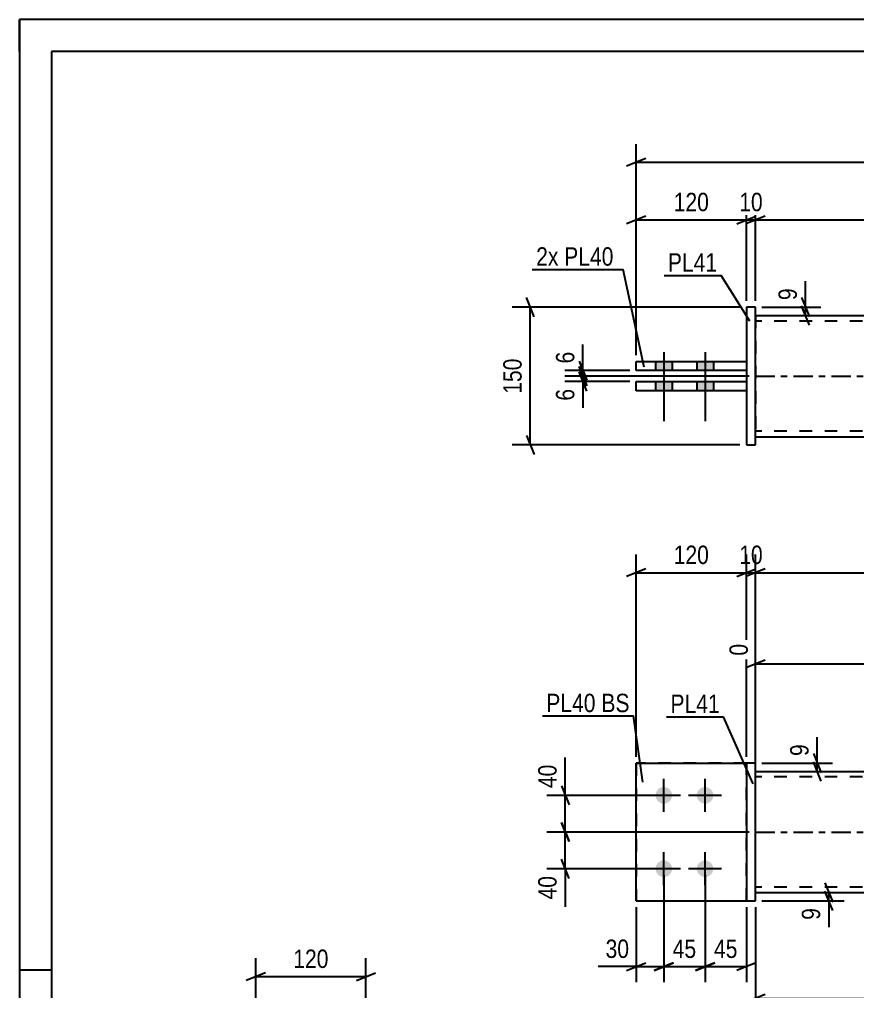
# Model space of a CAD drawing. Header units: millimetres. Extents: x 0 to 420, y 0 to 297.
# Drawn here: x 0 to 130.5, y 145.7 to 297 of the extents above; entities that cross this region are included whole.
import ezdxf

# ---------------------------------------------------------------- set-up
doc = ezdxf.new("R2010")
doc.units = ezdxf.units.MM
doc.linetypes.add('DXK_LINE_DOT2', pattern=[3.9198, 1.9599, -1.9599])
doc.linetypes.add('DXK_LINE_DOT3', pattern=[5.9187, 2.979, -0.9799, 0.9799, -0.9799])
doc.styles.add('Arial Narrow', font='ARIALN.TTF', dxfattribs={"height": 0.2})

# ---------------------------------------------------------------- blocks, each defined once
blk = doc.blocks.new('Unknown-585758062-1128')
at = {"color": 5, "linetype": 'Continuous'}
for p, q in [((420, 297), (0, 297)), ((0, 297), (0, 0)), ((0, 292), (0, 297)), ((415, 292), (5, 292)), ((5, 292), (5, 5)), ((5, 149), (0, 149))]:
    blk.add_line(p, q, dxfattribs=at)
blk = doc.blocks.new('Part-585758062-1947 - 1923')
at = {"color": 2, "linetype": 'Continuous'}
for p, q in [((114.62, 181.22), (113.19, 181.22)), ((113.19, 181.22), (113.19, 159.79)), ((114.62, 159.79), (114.62, 181.22)), ((113.19, 159.79), (114.62, 159.79))]:
    blk.add_line(p, q, dxfattribs=at)
blk = doc.blocks.new('Bolt-585758062-1931 - 1923')
at = {"linetype": 'Continuous'}
for points in [[(100.34, 174.93, -1), (100.34, 177.51, -1)], [(106.76, 174.93, -1), (106.76, 177.51, -1)], [(100.34, 163.51, -1), (100.34, 166.08, -1)], [(106.76, 163.51, -1), (106.76, 166.08, -1)]]:
    blk.add_hatch(color=1, dxfattribs=at).paths.add_polyline_path(points)
at = {"color": 1, "linetype": 'Continuous'}
for p, q in [((100.34, 173.65), (100.34, 178.79)), ((106.76, 173.65), (106.76, 178.79)), ((102.91, 176.22), (97.76, 176.22)), ((109.34, 176.22), (104.19, 176.22)), ((100.34, 162.22), (100.34, 167.36)), ((106.76, 162.22), (106.76, 167.36)), ((102.91, 164.79), (97.76, 164.79)), ((109.34, 164.79), (104.19, 164.79))]:
    blk.add_line(p, q, dxfattribs=at)
blk = doc.blocks.new('Part-585758062-1952 - 1923')
at = {"color": 7, "linetype": 'DXK_LINE_DOT2'}
for p, q in [((113.19, 181.22), (96.05, 181.22)), ((96.05, 181.22), (96.05, 159.79)), ((113.19, 159.79), (113.19, 181.22)), ((96.05, 159.79), (113.19, 159.79))]:
    blk.add_line(p, q, dxfattribs=at)
blk = doc.blocks.new('Part-585758062-1957 - 1923')
at = {"color": 2, "linetype": 'Continuous'}
for p, q in [((96.05, 159.79), (96.05, 181.22)), ((96.05, 181.22), (113.19, 181.22)), ((96.05, 159.79), (113.19, 159.79))]:
    blk.add_line(p, q, dxfattribs=at)
at = {"color": 7, "linetype": 'DXK_LINE_DOT2'}
blk.add_line((113.19, 159.79), (113.19, 181.22), dxfattribs=at)
blk = doc.blocks.new('Part-585758062-1972 - 1923')
at = {"linetype": 'Continuous'}
blk.add_hatch(color=2, dxfattribs=at).paths.add_polyline_path([(188.84, 161.08), (188.04, 162.48), (189.64, 162.48)])
at = {"color": 2, "linetype": 'Continuous'}
for p, q in [((114.62, 179.93), (213.58, 179.93)), ((188.84, 161.08), (188.04, 162.48)), ((188.04, 162.48), (189.64, 162.48)), ((189.64, 162.48), (188.84, 161.08)), ((114.62, 161.08), (213.58, 161.08))]:
    blk.add_line(p, q, dxfattribs=at)
at = {"color": 7, "linetype": 'DXK_LINE_DOT2'}
for p, q in [((114.62, 161.08), (114.62, 179.93)), ((213.58, 179.08), (114.62, 179.08)), ((213.58, 179.93), (213.58, 161.08)), ((213.58, 161.93), (114.62, 161.93))]:
    blk.add_line(p, q, dxfattribs=at)
at = {"color": 7, "linetype": 'DXK_LINE_DOT3'}
blk.add_line((114.62, 170.51), (213.58, 170.51), dxfattribs=at)
at = {"color": 2, "linetype": 'Continuous'}
blk.add_circle((188.84, 161.98), 1, dxfattribs=at)
blk = doc.blocks.new('Part-585758062-2289 - 2283')
at = {"color": 2, "linetype": 'Continuous'}
for p, q in [((96.05, 240.62), (113.19, 240.62)), ((96.05, 239.19), (96.05, 240.62)), ((113.19, 240.62), (113.19, 239.19)), ((113.19, 239.19), (96.05, 239.19))]:
    blk.add_line(p, q, dxfattribs=at)
blk = doc.blocks.new('Part-585758062-2304 - 2283')
at = {"linetype": 'Continuous'}
blk.add_hatch(color=2, dxfattribs=at).paths.add_polyline_path([(188.84, 241.47), (188.04, 242.87), (189.64, 242.87)])
at = {"color": 2, "linetype": 'Continuous'}
for p, q in [((114.62, 250.9), (213.58, 250.9)), ((188.84, 241.47), (188.04, 242.87)), ((188.04, 242.87), (189.64, 242.87)), ((189.64, 242.87), (188.84, 241.47)), ((114.62, 232.04), (213.58, 232.04))]:
    blk.add_line(p, q, dxfattribs=at)
at = {"color": 7, "linetype": 'DXK_LINE_DOT2'}
for p, q in [((114.62, 250.9), (114.62, 232.04)), ((213.58, 250.04), (114.62, 250.04)), ((213.58, 250.9), (213.58, 232.04)), ((213.58, 232.9), (114.62, 232.9))]:
    blk.add_line(p, q, dxfattribs=at)
at = {"color": 7, "linetype": 'DXK_LINE_DOT3'}
blk.add_line((114.62, 241.47), (213.58, 241.47), dxfattribs=at)
at = {"color": 2, "linetype": 'Continuous'}
blk.add_circle((188.84, 242.37), 1, dxfattribs=at)
blk = doc.blocks.new('Part-585758062-2319 - 2283')
at = {"color": 2, "linetype": 'Continuous'}
for p, q in [((96.05, 243.76), (113.19, 243.76)), ((96.05, 242.33), (96.05, 243.76)), ((113.19, 243.76), (113.19, 242.33)), ((113.19, 242.33), (96.05, 242.33))]:
    blk.add_line(p, q, dxfattribs=at)
blk = doc.blocks.new('Part-585758062-2324 - 2283')
at = {"color": 2, "linetype": 'Continuous'}
for p, q in [((114.62, 252.19), (113.19, 252.19)), ((113.19, 252.19), (113.19, 230.76)), ((114.62, 230.76), (114.62, 252.19)), ((113.19, 230.76), (114.62, 230.76))]:
    blk.add_line(p, q, dxfattribs=at)
blk = doc.blocks.new('Bolt-585758062-2325 - 2283')
at = {"linetype": 'Continuous'}
for points in [[(99.05, 242.33), (101.62, 242.33), (101.62, 243.76), (99.05, 243.76)], [(99.05, 242.33), (101.62, 242.33), (101.62, 243.76), (99.05, 243.76)], [(105.48, 242.33), (108.05, 242.33), (108.05, 243.76), (105.48, 243.76)], [(105.48, 242.33), (108.05, 242.33), (108.05, 243.76), (105.48, 243.76)], [(99.05, 239.19), (101.62, 239.19), (101.62, 240.62), (99.05, 240.62)], [(99.05, 239.19), (101.62, 239.19), (101.62, 240.62), (99.05, 240.62)], [(105.48, 239.19), (108.05, 239.19), (108.05, 240.62), (105.48, 240.62)], [(105.48, 239.19), (108.05, 239.19), (108.05, 240.62), (105.48, 240.62)]]:
    blk.add_hatch(color=1, dxfattribs=at).paths.add_polyline_path(points)
at = {"color": 1, "linetype": 'Continuous'}
for p, q in [((100.34, 245.19), (100.34, 234.47)), ((100.34, 245.19), (100.34, 234.47)), ((106.76, 245.19), (106.76, 234.47)), ((106.76, 245.19), (106.76, 234.47)), ((99.05, 243.76), (99.05, 242.33)), ((99.05, 243.76), (99.05, 242.33)), ((101.62, 243.76), (101.62, 242.33)), ((101.62, 243.76), (101.62, 242.33)), ((105.48, 243.76), (105.48, 242.33)), ((105.48, 243.76), (105.48, 242.33)), ((108.05, 243.76), (108.05, 242.33)), ((108.05, 243.76), (108.05, 242.33)), ((99.05, 240.62), (99.05, 239.19)), ((99.05, 240.62), (99.05, 239.19)), ((101.62, 240.62), (101.62, 239.19)), ((101.62, 240.62), (101.62, 239.19)), ((105.48, 240.62), (105.48, 239.19)), ((105.48, 240.62), (105.48, 239.19)), ((108.05, 240.62), (108.05, 239.19)), ((108.05, 240.62), (108.05, 239.19))]:
    blk.add_line(p, q, dxfattribs=at)
blk = doc.blocks.new('StraightDimension-585758062-1588 - 1565')
at = {"color": 7, "linetype": 'Continuous'}
for p, q in [((36.81, 131.18), (36.81, 150.85)), ((53.96, 131.18), (53.96, 150.85)), ((38.31, 148.6), (35.31, 147.4)), ((52.46, 147.4), (55.46, 148.6)), ((36.81, 148), (53.96, 148))]:
    blk.add_line(p, q, dxfattribs=at)
at = {"color": 0}
blk.add_wipeout([(48.73, 148.75), (48.73, 152.95), (42.04, 152.95), (42.04, 148.75)], dxfattribs=at)
at = {"color": 3, "style": 'Arial Narrow'}
blk.add_text('120', height=2.863, dxfattribs=at).set_placement((42.64, 149.35))
blk = doc.blocks.new('StraightDimension-585758062-2210 - 1923')
at = {"color": 7, "linetype": 'Continuous'}
for p, q in [((100.34, 163.79), (100.34, 147.16)), ((106.76, 163.79), (106.76, 147.16)), ((98.84, 148.96), (101.84, 150.16)), ((108.26, 150.16), (105.26, 148.96)), ((100.34, 149.56), (106.76, 149.56))]:
    blk.add_line(p, q, dxfattribs=at)
at = {"color": 0}
blk.add_wipeout([(105.98, 150.31), (105.98, 154.51), (101.12, 154.51), (101.12, 150.31)], dxfattribs=at)
at = {"color": 3, "style": 'Arial Narrow'}
blk.add_text('45', height=2.863, dxfattribs=at).set_placement((101.72, 150.91))
blk = doc.blocks.new('StraightDimension-585758062-2217 - 1923')
at = {"color": 7, "linetype": 'Continuous'}
for p, q in [((100.34, 163.79), (100.34, 147.16)), ((96.05, 158.79), (96.05, 147.16)), ((94.55, 148.96), (97.55, 150.16)), ((101.84, 150.16), (98.84, 148.96)), ((96.05, 149.56), (100.34, 149.56))]:
    blk.add_line(p, q, dxfattribs=at)
at = {"color": 0}
blk.add_wipeout([(95.52, 150.31), (95.52, 154.51), (90.67, 154.51), (90.67, 150.31)], dxfattribs=at)
at = {"color": 7, "linetype": 'Continuous'}
blk.add_line((96.05, 149.56), (90.14, 149.56), dxfattribs=at)
blk.add_line((96.05, 149.56), (90.14, 149.56), dxfattribs=at)
at = {"color": 3, "style": 'Arial Narrow'}
blk.add_text('30', height=2.863, dxfattribs=at).set_placement((91.27, 150.91))
blk = doc.blocks.new('StraightDimension-585758062-1996 - 1923')
at = {"color": 7, "linetype": 'Continuous'}
for p, q in [((113.19, 182.22), (113.19, 213.73)), ((114.62, 182.22), (114.62, 213.73)), ((111.69, 210.28), (114.69, 211.48)), ((116.12, 211.48), (113.12, 210.28)), ((113.19, 210.88), (114.62, 210.88))]:
    blk.add_line(p, q, dxfattribs=at)
at = {"color": 0}
blk.add_wipeout([(116.33, 211.63), (116.33, 215.83), (111.48, 215.83), (111.48, 211.63)], dxfattribs=at)
at = {"color": 3, "style": 'Arial Narrow'}
blk.add_text('10', height=2.863, dxfattribs=at).set_placement((112.08, 212.23))
blk = doc.blocks.new('StraightDimension-585758062-2192 - 1923')
at = {"color": 7, "linetype": 'Continuous'}
for p, q in [((114.62, 158.79), (114.62, 141.49)), ((213.58, 158.79), (213.58, 137.84)), ((116.12, 145.22), (113.12, 144.02)), ((114.62, 144.62), (213.58, 144.62)), ((212.08, 144.02), (215.08, 145.22))]:
    blk.add_line(p, q, dxfattribs=at)
at = {"color": 0}
blk.add_wipeout([(167.44, 145.37), (167.44, 149.57), (160.76, 149.57), (160.76, 145.37)], dxfattribs=at)
at = {"color": 0, "linetype": 'Continuous'}
for points in [[(114.02, 143.92), (109.82, 143.92), (109.82, 140.89), (114.02, 140.89)], [(212.98, 143.92), (208.78, 143.92), (208.78, 137.24), (212.98, 137.24)]]:
    blk.add_wipeout(points, dxfattribs=at)
at = {"color": 3, "style": 'Arial Narrow'}
blk.add_text('693', height=2.863, dxfattribs=at).set_placement((161.36, 145.97))
at = {"color": 3, "linetype": 'Continuous', "style": 'Arial Narrow'}
for s, height, p in [('0', 2.86, (113.42, 141.49)), ('693', 2.863, (212.38, 137.84))]:
    blk.add_text(s, height=height, rotation=90.0002, dxfattribs=at).set_placement(p)
blk = doc.blocks.new('StraightDimension-585758062-2147 - 1923')
at = {"color": 7, "linetype": 'Continuous'}
for p, q in [((84.39, 172.01), (85.59, 169.01)), ((113.62, 170.51), (82.14, 170.51)), ((84.99, 164.79), (84.99, 170.51)), ((85.59, 163.29), (84.39, 166.29)), ((99.34, 164.79), (82.14, 164.79))]:
    blk.add_line(p, q, dxfattribs=at)
at = {"color": 0}
blk.add_wipeout([(84.24, 164.27), (80.04, 164.27), (80.04, 159.41), (84.24, 159.41)], dxfattribs=at)
at = {"color": 7, "linetype": 'Continuous'}
blk.add_line((84.99, 164.79), (84.99, 158.88), dxfattribs=at)
blk.add_line((84.99, 164.79), (84.99, 158.88), dxfattribs=at)
at = {"color": 3, "style": 'Arial Narrow'}
blk.add_text('40', height=2.863, rotation=90.0002, dxfattribs=at).set_placement((83.64, 160.01))
blk = doc.blocks.new('StraightDimension-585758062-2197 - 1923')
at = {"color": 7, "linetype": 'Continuous'}
for p, q in [((106.76, 163.79), (106.76, 147.16)), ((113.19, 158.79), (113.19, 147.16)), ((105.26, 148.96), (108.26, 150.16)), ((114.69, 150.16), (111.69, 148.96)), ((106.76, 149.56), (113.19, 149.56))]:
    blk.add_line(p, q, dxfattribs=at)
at = {"color": 0}
blk.add_wipeout([(112.41, 150.31), (112.41, 154.51), (107.55, 154.51), (107.55, 150.31)], dxfattribs=at)
at = {"color": 3, "style": 'Arial Narrow'}
blk.add_text('45', height=2.863, dxfattribs=at).set_placement((108.15, 150.91))
blk = doc.blocks.new('StraightDimension-585758062-2183 - 1923')
at = {"color": 7, "linetype": 'Continuous'}
for p, q in [((125.43, 162.58), (126.63, 159.58)), ((115.62, 161.08), (128.43, 161.08)), ((126.63, 158.29), (125.43, 161.29)), ((126.03, 159.79), (126.03, 161.08)), ((115.62, 159.79), (128.43, 159.79))]:
    blk.add_line(p, q, dxfattribs=at)
at = {"color": 0}
blk.add_wipeout([(125.28, 159.27), (121.08, 159.27), (121.08, 156.24), (125.28, 156.24)], dxfattribs=at)
at = {"color": 7, "linetype": 'Continuous'}
blk.add_line((126.03, 159.79), (126.03, 155.71), dxfattribs=at)
blk.add_line((126.03, 159.79), (126.03, 155.71), dxfattribs=at)
at = {"color": 3, "style": 'Arial Narrow'}
blk.add_text('9', height=2.86, rotation=90.0002, dxfattribs=at).set_placement((124.68, 156.84))
blk = doc.blocks.new('StraightDimension-585758062-1974 - 1923')
at = {"color": 7, "linetype": 'Continuous'}
for p, q in [((96.05, 182.22), (96.05, 213.73)), ((113.19, 182.22), (113.19, 213.73)), ((97.55, 211.48), (94.55, 210.28)), ((96.05, 210.88), (113.19, 210.88)), ((111.69, 210.28), (114.69, 211.48))]:
    blk.add_line(p, q, dxfattribs=at)
at = {"color": 0}
blk.add_wipeout([(107.96, 211.63), (107.96, 215.83), (101.28, 215.83), (101.28, 211.63)], dxfattribs=at)
at = {"color": 3, "style": 'Arial Narrow'}
blk.add_text('120', height=2.863, dxfattribs=at).set_placement((101.88, 212.23))
blk = doc.blocks.new('StraightDimension-585758062-2013 - 1923')
at = {"color": 7, "linetype": 'Continuous'}
for p, q in [((114.62, 182.22), (114.62, 213.73)), ((213.58, 182.22), (213.58, 213.73)), ((116.12, 211.48), (113.12, 210.28)), ((114.62, 210.88), (213.58, 210.88)), ((212.08, 210.28), (215.08, 211.48))]:
    blk.add_line(p, q, dxfattribs=at)
at = {"color": 0}
blk.add_wipeout([(167.44, 211.63), (167.44, 215.83), (160.76, 215.83), (160.76, 211.63)], dxfattribs=at)
at = {"color": 3, "style": 'Arial Narrow'}
blk.add_text('693', height=2.863, dxfattribs=at).set_placement((161.36, 212.23))
blk = doc.blocks.new('StraightDimension-585758062-2160 - 1923')
at = {"color": 7, "linetype": 'Continuous'}
for p, q in [((84.39, 177.72), (85.59, 174.72)), ((99.34, 176.22), (82.14, 176.22)), ((84.99, 170.51), (84.99, 176.22)), ((85.59, 169.01), (84.39, 172.01)), ((113.62, 170.51), (82.14, 170.51))]:
    blk.add_line(p, q, dxfattribs=at)
at = {"color": 0}
blk.add_wipeout([(84.24, 181.6), (80.04, 181.6), (80.04, 176.74), (84.24, 176.74)], dxfattribs=at)
at = {"color": 7, "linetype": 'Continuous'}
blk.add_line((84.99, 176.22), (84.99, 182.13), dxfattribs=at)
blk.add_line((84.99, 176.22), (84.99, 182.13), dxfattribs=at)
at = {"color": 3, "style": 'Arial Narrow'}
blk.add_text('40', height=2.863, rotation=90.0002, dxfattribs=at).set_placement((83.64, 177.34))
blk = doc.blocks.new('StraightDimension-585758062-2174 - 1923')
at = {"color": 7, "linetype": 'Continuous'}
for p, q in [((123.62, 182.72), (124.82, 179.72)), ((115.62, 181.22), (126.62, 181.22)), ((124.82, 178.43), (123.62, 181.43)), ((124.22, 179.93), (124.22, 181.22)), ((115.62, 179.93), (126.62, 179.93))]:
    blk.add_line(p, q, dxfattribs=at)
at = {"color": 0}
blk.add_wipeout([(123.47, 184.77), (119.27, 184.77), (119.27, 181.74), (123.47, 181.74)], dxfattribs=at)
at = {"color": 7, "linetype": 'Continuous'}
blk.add_line((124.22, 181.22), (124.22, 185.3), dxfattribs=at)
blk.add_line((124.22, 181.22), (124.22, 185.3), dxfattribs=at)
at = {"color": 3, "style": 'Arial Narrow'}
blk.add_text('9', height=2.86, rotation=90.0002, dxfattribs=at).set_placement((122.87, 182.34))
blk = doc.blocks.new('StraightDimension-585758062-2228 - 1923')
at = {"color": 7, "linetype": 'Continuous'}
for p, q in [((213.58, 182.22), (213.58, 203.45)), ((114.62, 180.93), (114.62, 199.79)), ((116.12, 197.27), (113.12, 196.07)), ((212.08, 196.07), (215.08, 197.27)), ((114.62, 196.67), (213.58, 196.67))]:
    blk.add_line(p, q, dxfattribs=at)
at = {"color": 0, "linetype": 'Continuous'}
for points in [[(212.98, 204.05), (208.78, 204.05), (208.78, 197.37), (212.98, 197.37)], [(114.02, 200.39), (109.82, 200.39), (109.82, 197.37), (114.02, 197.37)]]:
    blk.add_wipeout(points, dxfattribs=at)
at = {"color": 0}
blk.add_wipeout([(167.44, 197.42), (167.44, 201.62), (160.76, 201.62), (160.76, 197.42)], dxfattribs=at)
at = {"color": 3, "linetype": 'Continuous', "style": 'Arial Narrow'}
for s, height, p in [('693', 2.863, (212.38, 197.97)), ('0', 2.86, (113.42, 197.97))]:
    blk.add_text(s, height=height, rotation=90.0002, dxfattribs=at).set_placement(p)
at = {"color": 3, "style": 'Arial Narrow'}
blk.add_text('693', height=2.863, dxfattribs=at).set_placement((161.36, 198.02))
blk = doc.blocks.new('StraightDimension-585758062-2442 - 2283')
at = {"color": 7, "linetype": 'Continuous'}
for p, q in [((87.15, 242.97), (88.35, 239.97)), ((113.62, 241.47), (84.9, 241.47)), ((95.05, 240.62), (84.9, 240.62)), ((88.35, 239.12), (87.15, 242.12)), ((87.75, 240.62), (87.75, 241.47))]:
    blk.add_line(p, q, dxfattribs=at)
at = {"color": 0}
blk.add_wipeout([(87, 240.09), (82.8, 240.09), (82.8, 237.06), (87, 237.06)], dxfattribs=at)
at = {"color": 7, "linetype": 'Continuous'}
blk.add_line((87.75, 240.62), (87.75, 236.54), dxfattribs=at)
blk.add_line((87.75, 240.62), (87.75, 236.54), dxfattribs=at)
at = {"color": 3, "style": 'Arial Narrow'}
blk.add_text('6', height=2.86, rotation=90.0002, dxfattribs=at).set_placement((86.4, 237.66))
blk = doc.blocks.new('StraightDimension-585758062-2389 - 2283')
at = {"color": 7, "linetype": 'Continuous'}
for p, q in [((114.62, 253.19), (114.62, 268.65)), ((213.58, 253.19), (213.58, 268.65)), ((116.12, 266.4), (113.12, 265.2)), ((212.08, 265.2), (215.08, 266.4)), ((114.62, 265.8), (213.58, 265.8))]:
    blk.add_line(p, q, dxfattribs=at)
at = {"color": 0}
blk.add_wipeout([(167.44, 266.55), (167.44, 270.75), (160.76, 270.75), (160.76, 266.55)], dxfattribs=at)
at = {"color": 3, "style": 'Arial Narrow'}
blk.add_text('693', height=2.863, dxfattribs=at).set_placement((161.36, 267.15))
blk = doc.blocks.new('StraightDimension-585758062-2431 - 2283')
at = {"color": 7, "linetype": 'Continuous'}
for p, q in [((80.15, 250.69), (78.95, 253.69)), ((112.19, 252.19), (76.7, 252.19)), ((79.55, 230.76), (79.55, 252.19)), ((78.95, 232.26), (80.15, 229.26)), ((112.19, 230.76), (76.7, 230.76))]:
    blk.add_line(p, q, dxfattribs=at)
at = {"color": 0}
blk.add_wipeout([(78.8, 244.81), (74.6, 244.81), (74.6, 238.13), (78.8, 238.13)], dxfattribs=at)
at = {"color": 3, "style": 'Arial Narrow'}
blk.add_text('150', height=2.863, rotation=90.0002, dxfattribs=at).set_placement((78.2, 238.73))
blk = doc.blocks.new('StraightDimension-585758062-2328 - 2283')
at = {"color": 7, "linetype": 'Continuous'}
for p, q in [((121.8, 253.69), (123, 250.69)), ((115.62, 252.19), (124.8, 252.19)), ((123, 249.4), (121.8, 252.4)), ((122.4, 250.9), (122.4, 252.19)), ((115.62, 250.9), (124.8, 250.9))]:
    blk.add_line(p, q, dxfattribs=at)
at = {"color": 0}
blk.add_wipeout([(121.65, 255.74), (117.45, 255.74), (117.45, 252.71), (121.65, 252.71)], dxfattribs=at)
at = {"color": 7, "linetype": 'Continuous'}
blk.add_line((122.4, 252.19), (122.4, 256.27), dxfattribs=at)
blk.add_line((122.4, 252.19), (122.4, 256.27), dxfattribs=at)
at = {"color": 3, "style": 'Arial Narrow'}
blk.add_text('9', height=2.86, rotation=90.0002, dxfattribs=at).set_placement((121.05, 253.31))
blk = doc.blocks.new('StraightDimension-585758062-2399 - 2283')
at = {"color": 7, "linetype": 'Continuous'}
for p, q in [((96.05, 244.76), (96.05, 268.65)), ((113.19, 253.19), (113.19, 268.65)), ((97.55, 266.4), (94.55, 265.2)), ((111.69, 265.2), (114.69, 266.4)), ((96.05, 265.8), (113.19, 265.8))]:
    blk.add_line(p, q, dxfattribs=at)
at = {"color": 0}
blk.add_wipeout([(107.96, 266.55), (107.96, 270.75), (101.28, 270.75), (101.28, 266.55)], dxfattribs=at)
at = {"color": 3, "style": 'Arial Narrow'}
blk.add_text('120', height=2.863, dxfattribs=at).set_placement((101.88, 267.15))
blk = doc.blocks.new('StraightDimension-585758062-2409 - 2283')
at = {"color": 7, "linetype": 'Continuous'}
for p, q in [((113.19, 253.19), (113.19, 268.65)), ((114.62, 253.19), (114.62, 268.65)), ((111.69, 265.2), (114.69, 266.4)), ((116.12, 266.4), (113.12, 265.2)), ((113.19, 265.8), (114.62, 265.8))]:
    blk.add_line(p, q, dxfattribs=at)
at = {"color": 0}
blk.add_wipeout([(116.33, 266.55), (116.33, 270.75), (111.48, 270.75), (111.48, 266.55)], dxfattribs=at)
at = {"color": 3, "style": 'Arial Narrow'}
blk.add_text('10', height=2.863, dxfattribs=at).set_placement((112.08, 267.15))
blk = doc.blocks.new('StraightDimension-585758062-2420 - 2283')
at = {"color": 7, "linetype": 'Continuous'}
for p, q in [((96.05, 244.76), (96.05, 277.61)), ((232.15, 244.76), (232.15, 277.61)), ((97.55, 275.36), (94.55, 274.16)), ((96.05, 274.76), (232.15, 274.76)), ((230.65, 274.16), (233.65, 275.36))]:
    blk.add_line(p, q, dxfattribs=at)
at = {"color": 0}
blk.add_wipeout([(167.44, 275.51), (167.44, 279.71), (160.76, 279.71), (160.76, 275.51)], dxfattribs=at)
at = {"color": 3, "style": 'Arial Narrow'}
blk.add_text('953', height=2.863, dxfattribs=at).set_placement((161.36, 276.11))
blk = doc.blocks.new('StraightDimension-585758062-2458 - 2283')
at = {"color": 7, "linetype": 'Continuous'}
for p, q in [((87.15, 243.83), (88.35, 240.83)), ((95.05, 242.33), (84.9, 242.33)), ((88.35, 239.97), (87.15, 242.97)), ((87.75, 241.47), (87.75, 242.33)), ((113.62, 241.47), (84.9, 241.47))]:
    blk.add_line(p, q, dxfattribs=at)
at = {"color": 0}
blk.add_wipeout([(87, 245.88), (82.8, 245.88), (82.8, 242.85), (87, 242.85)], dxfattribs=at)
at = {"color": 7, "linetype": 'Continuous'}
blk.add_line((87.75, 242.33), (87.75, 246.41), dxfattribs=at)
blk.add_line((87.75, 242.33), (87.75, 246.41), dxfattribs=at)
at = {"color": 3, "style": 'Arial Narrow'}
blk.add_text('6', height=2.86, rotation=90.0002, dxfattribs=at).set_placement((86.4, 243.45))
blk = doc.blocks.new('Mark-585758062-1943 - 1923')
at = {"color": 0}
blk.add_wipeout([(109.04, 189.05), (109.04, 192.05), (101.37, 192.05), (101.37, 189.05)], dxfattribs=at)
blk.add_wipeout([(109.04, 189.05), (109.04, 192.05), (101.37, 192.05), (101.37, 189.05)], dxfattribs=at)
at = {"color": 30, "linetype": 'Continuous'}
for p in [(100.77, 188.45), (114.27, 178.01)]:
    blk.add_line(p, (109.64, 188.45), dxfattribs=at)
at = {"color": 3, "style": 'Arial Narrow'}
blk.add_text('PL41', height=2.863, dxfattribs=at).set_placement((101.37, 189.05))
blk = doc.blocks.new('MarkSet-585758062-2252 - 1923')
at = {"color": 0}
for points in [[(89.72, 189.17), (89.72, 192.17), (82.04, 192.17), (82.04, 189.17)], [(95, 189.17), (95, 192.17), (90.62, 192.17), (90.62, 189.17)]]:
    blk.add_wipeout(points, dxfattribs=at)
for points in [[(89.72, 189.17), (89.72, 192.17), (82.04, 192.17), (82.04, 189.17)], [(95, 189.17), (95, 192.17), (90.62, 192.17), (90.62, 189.17)]]:
    blk.add_wipeout(points, dxfattribs=at)
at = {"color": 30, "linetype": 'Continuous'}
for p in [(81.44, 188.57), (97.06, 178.29)]:
    blk.add_line(p, (95.6, 188.57), dxfattribs=at)
at = {"color": 3, "style": 'Arial Narrow'}
for s, p in [('PL40', (82.04, 189.17)), ('BS', (90.62, 189.17))]:
    blk.add_text(s, height=2.863, dxfattribs=at).set_placement(p)
blk = doc.blocks.new('MarkSet-585758062-2496 - 2283')
at = {"color": 30, "linetype": 'Continuous'}
blk.add_line((97.26, 242.88), (94, 258.07), dxfattribs=at)
at = {"color": 0}
for points in [[(83.93, 258.67), (83.93, 261.67), (80.46, 261.67), (80.46, 258.67)], [(92.5, 258.67), (92.5, 261.67), (84.83, 261.67), (84.83, 258.67)]]:
    blk.add_wipeout(points, dxfattribs=at)
for points in [[(83.93, 258.67), (83.93, 261.67), (80.46, 261.67), (80.46, 258.67)], [(92.5, 258.67), (92.5, 261.67), (84.83, 261.67), (84.83, 258.67)]]:
    blk.add_wipeout(points, dxfattribs=at)
at = {"color": 30, "linetype": 'Continuous'}
blk.add_line((79.86, 258.07), (94, 258.07), dxfattribs=at)
at = {"color": 3, "style": 'Arial Narrow'}
for s, p in [('2x', (80.46, 258.67)), ('PL40', (84.83, 258.67))]:
    blk.add_text(s, height=2.863, dxfattribs=at).set_placement(p)
blk = doc.blocks.new('Mark-585758062-2320 - 2283')
at = {"color": 0}
blk.add_wipeout([(108.65, 257.75), (108.65, 260.75), (100.97, 260.75), (100.97, 257.75)], dxfattribs=at)
blk.add_wipeout([(108.65, 257.75), (108.65, 260.75), (100.97, 260.75), (100.97, 257.75)], dxfattribs=at)
at = {"color": 30, "linetype": 'Continuous'}
for p in [(100.37, 257.15), (113.73, 250.01)]:
    blk.add_line(p, (109.25, 257.15), dxfattribs=at)
at = {"color": 3, "style": 'Arial Narrow'}
blk.add_text('PL41', height=2.863, dxfattribs=at).set_placement((100.97, 257.75))

msp = doc.modelspace()

# ---------------------------------------------------------------- block references
for name in ['Unknown-585758062-1128', 'Part-585758062-2324 - 2283', 'Part-585758062-2304 - 2283', 'Bolt-585758062-2325 - 2283', 'Part-585758062-2319 - 2283', 'Part-585758062-2289 - 2283', 'Part-585758062-1952 - 1923', 'Part-585758062-1957 - 1923', 'Part-585758062-1947 - 1923', 'Bolt-585758062-1931 - 1923', 'Part-585758062-1972 - 1923']:
    msp.add_blockref(name, (0, 0))

# ---------------------------------------------------------------- next in the draw order: block references
for name in ['StraightDimension-585758062-2389 - 2283', 'StraightDimension-585758062-2442 - 2283', 'StraightDimension-585758062-1996 - 1923', 'StraightDimension-585758062-2210 - 1923', 'StraightDimension-585758062-2192 - 1923', 'StraightDimension-585758062-1588 - 1565']:
    msp.add_blockref(name, (0, 0))

# ---------------------------------------------------------------- next in the draw order: block references
for name in ['StraightDimension-585758062-2328 - 2283', 'StraightDimension-585758062-2431 - 2283', 'StraightDimension-585758062-1974 - 1923', 'StraightDimension-585758062-2217 - 1923', 'StraightDimension-585758062-2183 - 1923']:
    msp.add_blockref(name, (0, 0))

# ---------------------------------------------------------------- next in the draw order: block references
for name in ['StraightDimension-585758062-2399 - 2283', 'StraightDimension-585758062-2013 - 1923', 'StraightDimension-585758062-2147 - 1923']:
    msp.add_blockref(name, (0, 0))

# ---------------------------------------------------------------- next in the draw order: block references
for name in ['StraightDimension-585758062-2409 - 2283', 'StraightDimension-585758062-2174 - 1923', 'StraightDimension-585758062-2160 - 1923', 'StraightDimension-585758062-2197 - 1923']:
    msp.add_blockref(name, (0, 0))

# ---------------------------------------------------------------- next in the draw order: block references
for name in ['StraightDimension-585758062-2420 - 2283', 'StraightDimension-585758062-2228 - 1923', 'MarkSet-585758062-2252 - 1923']:
    msp.add_blockref(name, (0, 0))

# ---------------------------------------------------------------- next in the draw order: block references
for name in ['Mark-585758062-2320 - 2283', 'StraightDimension-585758062-2458 - 2283', 'Mark-585758062-1943 - 1923']:
    msp.add_blockref(name, (0, 0))

# ---------------------------------------------------------------- next in the draw order: block references
msp.add_blockref('MarkSet-585758062-2496 - 2283', (0, 0))

doc.saveas('drawing.dxf')
